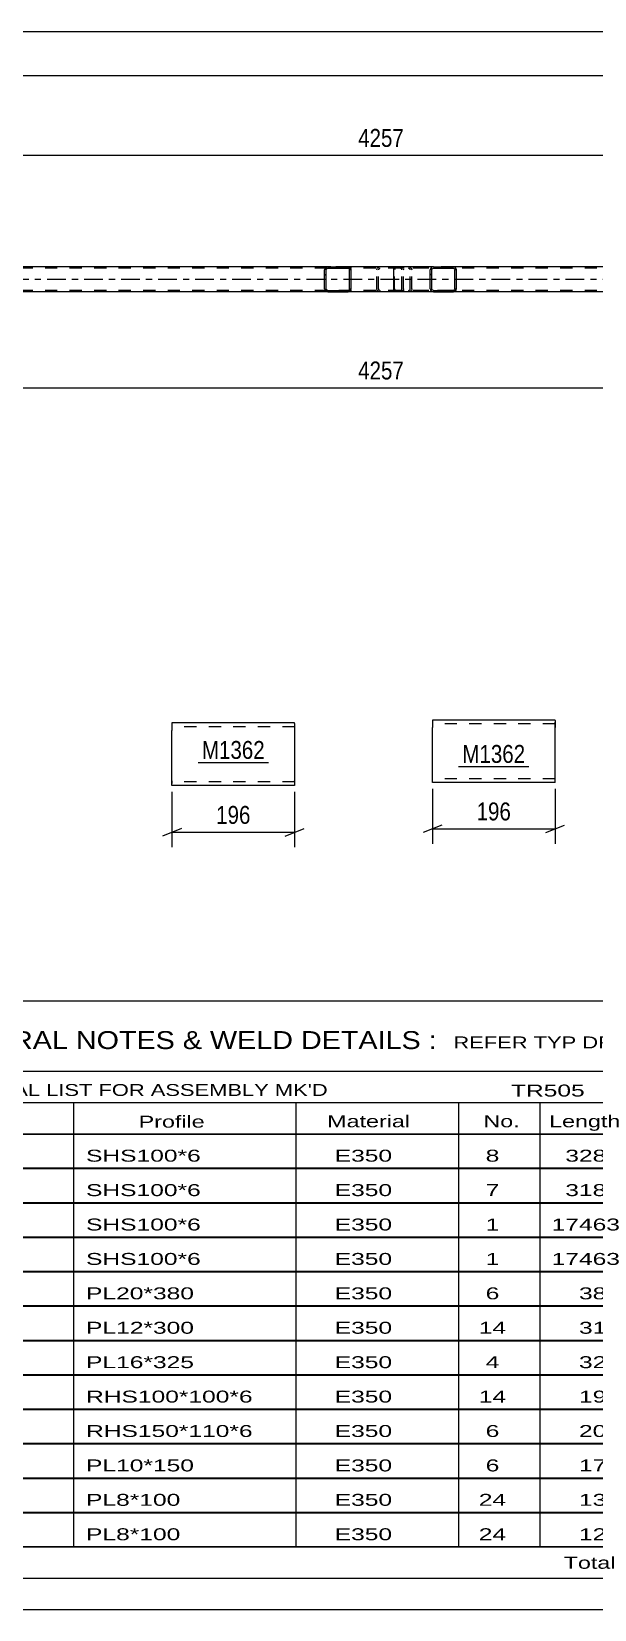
# Model space of a CAD drawing. Header units: millimetres. Extents: x 0 to 841, y 0 to 594.
# Drawn here: x 533.3 to 623.2, y 0 to 252.2 of the extents above; entities that cross this region are included whole.
import ezdxf

# ---------------------------------------------------------------- set-up
doc = ezdxf.new("R2010")
doc.units = ezdxf.units.MM
doc.linetypes.add('DXK_LINE_DOT2', pattern=[3.9198, 1.9599, -1.9599])
doc.linetypes.add('DXK_LINE_DOT3', pattern=[5.9187, 2.979, -0.9799, 0.9799, -0.9799])
doc.styles.add('Arial Narrow', font='ARIALN.TTF', dxfattribs={"height": 0.2})

# ---------------------------------------------------------------- blocks, each defined once
blk = doc.blocks.new('Unknown-122573795-1133')
at = {"color": 5, "linetype": 'Continuous'}
for p, q in [((5, 5), (836, 5)), ((0, 0), (841, 0))]:
    blk.add_line(p, q, dxfattribs=at)
blk = doc.blocks.new('Part-122573795-6990 - 6986')
at = {"color": 2, "linetype": 'Continuous'}
for p, q in [((597.35, 142.14), (597.35, 140.94)), ((616.95, 142.14), (597.35, 142.14)), ((616.95, 142.05), (616.95, 142.14)), ((616.95, 142.05), (616.95, 140.94)), ((597.35, 132.24), (597.35, 140.94)), ((616.95, 132.14), (616.95, 140.94)), ((597.35, 132.14), (597.35, 132.24)), ((616.95, 132.14), (597.35, 132.14))]:
    blk.add_line(p, q, dxfattribs=at)
at = {"color": 7, "linetype": 'DXK_LINE_DOT2'}
for p, q in [((616.95, 141.54), (597.35, 141.54)), ((616.95, 140.94), (616.95, 141.79)), ((597.35, 132.74), (597.35, 132.79)), ((616.95, 132.74), (597.35, 132.74)), ((616.95, 132.74), (616.95, 132.79))]:
    blk.add_line(p, q, dxfattribs=at)
blk = doc.blocks.new('Part-122573795-2790 - 2759')
at = {"color": 2, "linetype": 'Continuous'}
for p, q in [((580.63, 214.57), (515.55, 214.57)), ((665.76, 214.57), (600.69, 214.57)), ((580.63, 210.57), (515.55, 210.57)), ((665.76, 210.57), (600.69, 210.57))]:
    blk.add_line(p, q, dxfattribs=at)
at = {"color": 7, "linetype": 'DXK_LINE_DOT2'}
for p, q in [((600.69, 214.57), (580.63, 214.57)), ((772.59, 214.33), (103.71, 214.33)), ((772.59, 210.81), (103.71, 210.81)), ((600.69, 210.57), (580.63, 210.57))]:
    blk.add_line(p, q, dxfattribs=at)
at = {"color": 7, "linetype": 'DXK_LINE_DOT3'}
blk.add_line((103.71, 212.57), (772.59, 212.57), dxfattribs=at)
blk = doc.blocks.new('Part-122573795-2991 - 2759')
at = {"linetype": 'Continuous'}
h = blk.add_hatch(dxfattribs=at)
h.set_pattern_fill('', scale=0.7, style=0, pattern_type=0)
h.set_pattern_definition([(45, (601.153, 214.2696), (-1.57154, 1.57154), [])])
h.paths.add_polyline_path([(601.19, 214.09), (601.15, 214.27), (601.04, 214.43), (600.88, 214.53), (600.69, 214.57), (597.5, 214.57), (597.31, 214.53), (597.15, 214.43), (597.04, 214.27), (597, 214.09), (597, 211.05), (597.04, 210.86), (597.15, 210.71), (597.31, 210.6), (597.5, 210.57), (600.69, 210.57), (600.88, 210.6), (601.04, 210.71), (601.15, 210.86), (601.19, 211.05)])
h.paths.add_polyline_path([(600.92, 210.95), (600.87, 210.88), (600.78, 210.82), (600.69, 210.81), (597.5, 210.81), (597.41, 210.82), (597.33, 210.88), (597.27, 210.95), (597.25, 211.05), (597.25, 214.09), (597.27, 214.18), (597.33, 214.26), (597.41, 214.31), (597.5, 214.33), (600.69, 214.33), (600.78, 214.31), (600.87, 214.26), (600.92, 214.18), (600.94, 214.09), (600.94, 211.05)])
at = {"color": 2, "linetype": 'Continuous'}
for p, q in [((591.2, 214.27), (591.26, 214.43)), ((591.26, 214.43), (591.34, 214.53)), ((591.34, 214.53), (591.45, 214.57)), ((597.5, 214.57), (591.45, 214.57)), ((597.5, 214.57), (597.31, 214.53)), ((597.5, 214.57), (600.69, 214.57)), ((600.88, 214.53), (600.69, 214.57)), ((591.18, 214.09), (591.2, 214.27)), ((591.18, 211.05), (591.18, 214.09)), ((597.04, 214.27), (597, 214.09)), ((597, 211.05), (597, 214.09)), ((597.25, 214.09), (597.27, 214.18)), ((597.25, 211.05), (597.25, 214.09)), ((597.27, 214.18), (597.33, 214.26)), ((597.33, 214.26), (597.41, 214.31)), ((597.41, 214.31), (597.5, 214.33)), ((597.5, 214.33), (600.69, 214.33)), ((600.69, 214.33), (600.78, 214.31)), ((600.78, 214.31), (600.87, 214.26)), ((600.87, 214.26), (600.92, 214.18)), ((600.92, 214.18), (600.94, 214.09)), ((600.94, 211.05), (600.94, 214.09)), ((601.19, 214.09), (601.15, 214.27)), ((601.19, 211.05), (601.19, 214.09)), ((591.2, 210.86), (591.18, 211.05)), ((591.26, 210.71), (591.2, 210.86)), ((591.34, 210.6), (591.26, 210.71)), ((591.45, 210.57), (591.34, 210.6)), ((597.5, 210.57), (591.45, 210.57)), ((597, 211.05), (597.04, 210.86)), ((597.27, 210.95), (597.25, 211.05)), ((597.33, 210.88), (597.27, 210.95)), ((597.31, 210.6), (597.5, 210.57)), ((597.41, 210.82), (597.33, 210.88)), ((597.5, 210.81), (597.41, 210.82)), ((597.5, 210.81), (600.69, 210.81)), ((597.5, 210.57), (600.69, 210.57)), ((600.78, 210.82), (600.69, 210.81)), ((600.69, 210.57), (600.88, 210.6)), ((600.87, 210.88), (600.78, 210.82)), ((600.92, 210.95), (600.87, 210.88)), ((600.94, 211.05), (600.92, 210.95)), ((601.15, 210.86), (601.19, 211.05))]:
    blk.add_line(p, q, dxfattribs=at)
at = {"color": 7, "linetype": 'DXK_LINE_DOT2'}
for p, q in [((592.72, 214.33), (592.72, 214.57)), ((593.54, 214.57), (593.73, 214.53)), ((600.69, 214.57), (597.5, 214.57)), ((591.32, 214.18), (591.31, 214.09)), ((591.31, 211.05), (591.31, 214.09)), ((591.35, 214.26), (591.32, 214.18)), ((591.39, 214.31), (591.35, 214.26)), ((591.45, 214.33), (591.39, 214.31)), ((600.69, 214.33), (591.45, 214.33)), ((593.63, 214.31), (593.54, 214.33)), ((593.72, 214.26), (593.63, 214.31)), ((593.77, 214.18), (593.72, 214.26)), ((593.79, 214.09), (593.77, 214.18)), ((593.79, 211.05), (593.79, 214.09)), ((594, 214.27), (594.04, 214.09)), ((594.04, 211.05), (594.04, 214.09)), ((591.31, 211.05), (591.32, 210.95)), ((591.32, 210.95), (591.35, 210.88)), ((591.35, 210.88), (591.39, 210.82)), ((591.39, 210.82), (591.45, 210.81)), ((600.69, 210.81), (591.45, 210.81)), ((592.72, 210.57), (592.72, 210.81)), ((593.54, 210.81), (593.63, 210.82)), ((593.73, 210.6), (593.54, 210.57)), ((593.63, 210.82), (593.72, 210.88)), ((593.72, 210.88), (593.77, 210.95)), ((593.77, 210.95), (593.79, 211.05)), ((594.04, 211.05), (594, 210.86)), ((600.69, 210.57), (597.5, 210.57))]:
    blk.add_line(p, q, dxfattribs=at)
for centre, start, end in [((593.55, 214.07), 23.8494, 68.8059), ((593.55, 211.06), 291.1941, 336.1506)]:
    blk.add_arc(centre, 0.492, start, end, dxfattribs=at)
at = {"color": 2, "linetype": 'Continuous'}
for centre, start, end in [((597.49, 214.07), 111.1941, 156.1506), ((600.7, 214.07), 23.8494, 68.8059), ((597.49, 211.06), 203.8494, 248.8059), ((600.7, 211.06), 291.1941, 336.1506)]:
    blk.add_arc(centre, 0.492, start, end, dxfattribs=at)
blk = doc.blocks.new('Part-122573795-3002 - 2759')
at = {"linetype": 'Continuous'}
h = blk.add_hatch(dxfattribs=at)
h.set_pattern_fill('', scale=0.7, style=0, pattern_type=0)
h.set_pattern_definition([(45, (584.3349, 214.2696), (-1.57154, 1.57154), [])])
h.paths.add_polyline_path([(584.37, 214.09), (584.33, 214.27), (584.22, 214.43), (584.06, 214.53), (583.86, 214.57), (580.63, 214.57), (580.43, 214.53), (580.27, 214.43), (580.16, 214.27), (580.12, 214.09), (580.12, 211.05), (580.16, 210.86), (580.27, 210.71), (580.43, 210.6), (580.63, 210.57), (583.86, 210.57), (584.06, 210.6), (584.22, 210.71), (584.33, 210.86), (584.37, 211.05)])
h.paths.add_polyline_path([(584.1, 210.95), (584.04, 210.88), (583.96, 210.82), (583.86, 210.81), (580.63, 210.81), (580.53, 210.82), (580.45, 210.88), (580.39, 210.95), (580.37, 211.05), (580.37, 214.09), (580.39, 214.18), (580.45, 214.26), (580.53, 214.31), (580.63, 214.33), (583.86, 214.33), (583.96, 214.31), (584.04, 214.26), (584.1, 214.18), (584.12, 214.09), (584.12, 211.05)])
at = {"color": 2, "linetype": 'Continuous'}
for p, q in [((580.63, 214.57), (580.43, 214.53)), ((580.63, 214.57), (583.86, 214.57)), ((591.45, 214.57), (583.86, 214.57)), ((584.06, 214.53), (583.86, 214.57)), ((580.16, 214.27), (580.12, 214.09)), ((580.12, 211.05), (580.12, 214.09)), ((580.37, 214.09), (580.39, 214.18)), ((580.37, 211.05), (580.37, 214.09)), ((580.39, 214.18), (580.45, 214.26)), ((580.45, 214.26), (580.53, 214.31)), ((580.53, 214.31), (580.63, 214.33)), ((580.63, 214.33), (583.86, 214.33)), ((583.86, 214.33), (583.96, 214.31)), ((583.96, 214.31), (584.04, 214.26)), ((584.04, 214.26), (584.1, 214.18)), ((584.1, 214.18), (584.12, 214.09)), ((584.12, 211.05), (584.12, 214.09)), ((584.37, 214.09), (584.33, 214.27)), ((584.37, 211.05), (584.37, 214.09)), ((580.12, 211.05), (580.16, 210.86)), ((580.39, 210.95), (580.37, 211.05)), ((580.45, 210.88), (580.39, 210.95)), ((580.43, 210.6), (580.63, 210.57)), ((580.53, 210.82), (580.45, 210.88)), ((580.63, 210.81), (580.53, 210.82)), ((580.63, 210.81), (583.86, 210.81)), ((580.63, 210.57), (583.86, 210.57)), ((583.96, 210.82), (583.86, 210.81)), ((583.86, 210.57), (584.06, 210.6)), ((591.45, 210.57), (583.86, 210.57)), ((584.04, 210.88), (583.96, 210.82)), ((584.1, 210.95), (584.04, 210.88)), ((584.12, 211.05), (584.1, 210.95)), ((584.33, 210.86), (584.37, 211.05))]:
    blk.add_line(p, q, dxfattribs=at)
at = {"color": 7, "linetype": 'DXK_LINE_DOT2'}
for p, q in [((583.86, 214.57), (580.63, 214.57)), ((588.78, 214.53), (588.98, 214.57)), ((592.21, 214.57), (588.98, 214.57)), ((592.21, 214.57), (592.41, 214.53)), ((592.21, 214.33), (580.63, 214.33)), ((588.47, 214.09), (588.51, 214.27)), ((588.47, 211.05), (588.47, 214.09)), ((588.74, 214.18), (588.72, 214.09)), ((588.72, 211.05), (588.72, 214.09)), ((588.8, 214.26), (588.74, 214.18)), ((588.8, 214.26), (588.82, 214.27)), ((588.82, 214.27), (588.88, 214.31)), ((588.88, 214.31), (588.98, 214.33)), ((592.31, 214.31), (592.21, 214.33)), ((592.39, 214.26), (592.31, 214.31)), ((592.45, 214.18), (592.39, 214.26)), ((592.47, 214.09), (592.45, 214.18)), ((592.47, 211.05), (592.47, 214.09)), ((592.68, 214.27), (592.72, 214.09)), ((592.72, 211.05), (592.72, 214.09)), ((592.21, 210.81), (580.63, 210.81)), ((583.86, 210.57), (580.63, 210.57)), ((588.51, 210.86), (588.47, 211.05)), ((588.72, 211.05), (588.74, 210.95)), ((588.74, 210.95), (588.8, 210.88)), ((588.98, 210.57), (588.78, 210.6)), ((588.8, 210.88), (588.88, 210.82)), ((588.88, 210.82), (588.98, 210.81)), ((592.21, 210.57), (588.98, 210.57)), ((592.21, 210.81), (592.31, 210.82)), ((592.41, 210.6), (592.21, 210.57)), ((592.31, 210.82), (592.39, 210.88)), ((592.39, 210.88), (592.45, 210.95)), ((592.45, 210.95), (592.47, 211.05)), ((592.72, 211.05), (592.68, 210.86))]:
    blk.add_line(p, q, dxfattribs=at)
at = {"color": 2, "linetype": 'Continuous'}
for centre, start, end in [((580.61, 214.07), 110.7584, 155.6801), ((583.88, 214.07), 24.32, 69.2417), ((580.61, 211.07), 204.32, 249.2417), ((583.88, 211.07), 290.7584, 335.6801)]:
    blk.add_arc(centre, 0.496, start, end, dxfattribs=at)
at = {"color": 7, "linetype": 'DXK_LINE_DOT2'}
for centre, start, end in [((588.96, 214.07), 110.7584, 155.6801), ((592.23, 214.07), 24.32, 69.2417), ((588.96, 211.07), 204.32, 249.2417), ((592.23, 211.07), 290.7584, 335.6801)]:
    blk.add_arc(centre, 0.496, start, end, dxfattribs=at)
blk = doc.blocks.new('Part-122573795-6511 - 6507')
at = {"color": 2, "linetype": 'Continuous'}
for p, q in [((555.73, 141.67), (555.73, 140.47)), ((575.33, 141.67), (555.73, 141.67)), ((575.33, 141.58), (575.33, 141.67)), ((575.33, 141.58), (575.33, 140.47)), ((555.73, 132.41), (555.73, 140.47)), ((575.33, 140.47), (575.33, 131.67)), ((555.73, 131.76), (555.73, 132.41)), ((555.73, 131.67), (555.73, 131.76)), ((575.33, 131.67), (555.73, 131.67))]:
    blk.add_line(p, q, dxfattribs=at)
at = {"color": 7, "linetype": 'DXK_LINE_DOT2'}
for p, q in [((575.33, 141.32), (575.33, 140.47)), ((575.33, 141.07), (555.73, 141.07)), ((555.73, 132.41), (555.73, 132.02)), ((555.73, 132.27), (555.73, 132.32)), ((575.33, 132.27), (555.73, 132.27)), ((555.73, 131.67), (555.73, 131.67)), ((575.33, 132.32), (575.33, 132.41)), ((575.33, 132.27), (575.33, 132.32)), ((575.33, 132.27), (575.33, 132.32))]:
    blk.add_line(p, q, dxfattribs=at)
blk = doc.blocks.new('StraightDimension-122573795-6992 - 6986')
at = {"color": 7, "linetype": 'Continuous'}
for p, q in [((597.35, 131.14), (597.35, 122.35)), ((616.95, 131.14), (616.95, 122.35)), ((598.85, 125.35), (595.85, 124.15)), ((597.35, 124.75), (616.95, 124.75)), ((615.45, 124.15), (618.45, 125.35))]:
    blk.add_line(p, q, dxfattribs=at)
at = {"color": 0}
blk.add_wipeout([(610.5, 125.5), (610.5, 129.7), (603.81, 129.7), (603.81, 125.5)], dxfattribs=at)
at = {"color": 3, "style": 'Arial Narrow'}
blk.add_text('196', height=2.863, dxfattribs=at).set_placement((604.41, 126.1))
blk = doc.blocks.new('StraightDimension-122573795-3115 - 2759')
at = {"color": 7, "linetype": 'Continuous'}
for p, q in [((504, 223.97), (504, 242.84)), ((674.27, 223.97), (674.27, 242.84)), ((505.5, 232.99), (502.5, 231.79)), ((504, 232.39), (674.27, 232.39)), ((672.77, 231.79), (675.77, 232.99))]:
    blk.add_line(p, q, dxfattribs=at)
at = {"color": 0, "linetype": 'Continuous'}
blk.add_wipeout([(673.67, 243.44), (669.47, 243.44), (669.47, 233.09), (673.67, 233.09)], dxfattribs=at)
at = {"color": 0}
blk.add_wipeout([(593.39, 233.14), (593.39, 237.34), (584.88, 237.34), (584.88, 233.14)], dxfattribs=at)
at = {"color": 3, "linetype": 'Continuous', "style": 'Arial Narrow'}
blk.add_text('14264', height=2.863, rotation=90.0002, dxfattribs=at).set_placement((673.07, 233.69))
at = {"color": 3, "style": 'Arial Narrow'}
blk.add_text('4257', height=2.863, dxfattribs=at).set_placement((585.48, 233.74))
blk = doc.blocks.new('StraightDimension-122573795-3067 - 2759')
at = {"color": 7, "linetype": 'Continuous'}
for p, q in [((504, 201.17), (504, 184.78)), ((674.27, 201.17), (674.27, 184.78)), ((505.5, 195.82), (502.5, 194.62)), ((504, 195.22), (674.27, 195.22)), ((672.77, 194.62), (675.77, 195.82))]:
    blk.add_line(p, q, dxfattribs=at)
at = {"color": 0}
blk.add_wipeout([(593.39, 195.97), (593.39, 200.17), (584.88, 200.17), (584.88, 195.97)], dxfattribs=at)
at = {"color": 0, "linetype": 'Continuous'}
blk.add_wipeout([(673.67, 194.52), (669.47, 194.52), (669.47, 184.18), (673.67, 184.18)], dxfattribs=at)
at = {"color": 3, "style": 'Arial Narrow'}
blk.add_text('4257', height=2.863, dxfattribs=at).set_placement((585.48, 196.57))
at = {"color": 3, "linetype": 'Continuous', "style": 'Arial Narrow'}
blk.add_text('14264', height=2.863, rotation=90.0002, dxfattribs=at).set_placement((673.07, 184.78))
blk = doc.blocks.new('StraightDimension-122573795-3130 - 2759')
at = {"color": 7, "linetype": 'Continuous'}
blk.add_line((103.07, 252.17), (783.45, 252.17), dxfattribs=at)
blk = doc.blocks.new('StraightDimension-122573795-3151 - 2759')
at = {"color": 7, "linetype": 'Continuous'}
blk.add_line((103.71, 245.16), (782.81, 245.16), dxfattribs=at)
blk = doc.blocks.new('StraightDimension-122573795-6513 - 6507')
at = {"color": 7, "linetype": 'Continuous'}
for p, q in [((555.73, 130.67), (555.73, 121.8)), ((575.33, 130.67), (575.33, 121.8)), ((557.23, 124.8), (554.23, 123.6)), ((555.73, 124.2), (575.33, 124.2)), ((573.83, 123.6), (576.83, 124.8))]:
    blk.add_line(p, q, dxfattribs=at)
at = {"color": 0}
blk.add_wipeout([(568.88, 124.95), (568.88, 129.15), (562.19, 129.15), (562.19, 124.95)], dxfattribs=at)
at = {"color": 3, "style": 'Arial Narrow'}
blk.add_text('196', height=2.863, dxfattribs=at).set_placement((562.79, 125.55))
blk = doc.blocks.new('Mark-122573795-6988 - 6986')
at = {"color": 0}
blk.add_wipeout([(612.18, 135.29), (612.18, 138.29), (602.13, 138.29), (602.13, 135.29)], dxfattribs=at)
blk.add_wipeout([(612.18, 135.29), (612.18, 138.29), (602.13, 138.29), (602.13, 135.29)], dxfattribs=at)
at = {"color": 30, "linetype": 'Continuous'}
blk.add_line((601.53, 134.69), (612.78, 134.69), dxfattribs=at)
at = {"color": 3, "style": 'Arial Narrow'}
blk.add_text('M1362', height=2.863, dxfattribs=at).set_placement((602.13, 135.29))
blk = doc.blocks.new('Unknown-122573795-12544')
at = {"color": 7, "linetype": 'Continuous'}
for p, q in [((516, 97.25), (676, 97.25)), ((516, 86), (516, 97.25)), ((676, 97.25), (676, 86)), ((516, 86), (676, 86)), ((516, 86), (516, 81)), ((676, 86), (676, 81)), ((516, 81), (676, 81)), ((516, 81), (516, 76)), ((540, 81), (540, 76)), ((575.5, 81), (575.5, 76)), ((601.5, 81), (601.5, 76)), ((614.5, 81), (614.5, 76)), ((632, 81), (632, 76)), ((654, 81), (654, 76)), ((676, 81), (676, 76)), ((516, 76), (676, 76)), ((516, 75.95), (516, 70.55)), ((516, 75.95), (676, 75.95)), ((540, 76), (540, 70.5)), ((575.5, 76), (575.5, 70.5)), ((601.5, 76), (601.5, 70.5)), ((614.5, 76), (614.5, 70.5)), ((632, 76), (632, 70.5)), ((654, 76), (654, 70.5)), ((676, 75.95), (676, 70.55)), ((516, 70.55), (676, 70.55)), ((516, 70.45), (516, 65.05)), ((516, 70.45), (676, 70.45)), ((540, 70.5), (540, 65)), ((575.5, 70.5), (575.5, 65)), ((601.5, 70.5), (601.5, 65)), ((614.5, 70.5), (614.5, 65)), ((632, 70.5), (632, 65)), ((654, 70.5), (654, 65)), ((676, 70.45), (676, 65.05)), ((516, 65.05), (676, 65.05)), ((516, 64.95), (516, 59.55)), ((516, 64.95), (676, 64.95)), ((540, 65), (540, 59.5)), ((575.5, 65), (575.5, 59.5)), ((601.5, 65), (601.5, 59.5)), ((614.5, 65), (614.5, 59.5)), ((632, 65), (632, 59.5)), ((654, 65), (654, 59.5)), ((676, 64.95), (676, 59.55)), ((516, 59.55), (676, 59.55)), ((516, 59.45), (516, 54.05)), ((516, 59.45), (676, 59.45)), ((540, 59.5), (540, 54)), ((575.5, 59.5), (575.5, 54)), ((601.5, 59.5), (601.5, 54)), ((614.5, 59.5), (614.5, 54)), ((632, 59.5), (632, 54)), ((654, 59.5), (654, 54)), ((676, 59.45), (676, 54.05)), ((516, 54.05), (676, 54.05)), ((516, 53.95), (516, 48.55)), ((516, 53.95), (676, 53.95)), ((540, 54), (540, 48.5)), ((575.5, 54), (575.5, 48.5)), ((601.5, 54), (601.5, 48.5)), ((614.5, 54), (614.5, 48.5)), ((632, 54), (632, 48.5)), ((654, 54), (654, 48.5)), ((676, 53.95), (676, 48.55)), ((516, 48.55), (676, 48.55)), ((516, 48.45), (516, 43.05)), ((516, 48.45), (676, 48.45)), ((540, 48.5), (540, 43)), ((575.5, 48.5), (575.5, 43)), ((601.5, 48.5), (601.5, 43)), ((614.5, 48.5), (614.5, 43)), ((632, 48.5), (632, 43)), ((654, 48.5), (654, 43)), ((676, 48.45), (676, 43.05)), ((516, 43.05), (676, 43.05)), ((516, 42.95), (516, 37.55)), ((516, 42.95), (676, 42.95)), ((540, 43), (540, 37.5)), ((575.5, 43), (575.5, 37.5)), ((601.5, 43), (601.5, 37.5)), ((614.5, 43), (614.5, 37.5)), ((632, 43), (632, 37.5)), ((654, 43), (654, 37.5)), ((676, 42.95), (676, 37.55)), ((516, 37.55), (676, 37.55)), ((516, 37.45), (516, 32.05)), ((516, 37.45), (676, 37.45)), ((540, 37.5), (540, 32)), ((575.5, 37.5), (575.5, 32)), ((601.5, 37.5), (601.5, 32)), ((614.5, 37.5), (614.5, 32)), ((632, 37.5), (632, 32)), ((654, 37.5), (654, 32)), ((676, 37.45), (676, 32.05)), ((516, 32.05), (676, 32.05)), ((516, 31.95), (516, 26.55)), ((516, 31.95), (676, 31.95)), ((540, 32), (540, 26.5)), ((575.5, 32), (575.5, 26.5)), ((601.5, 32), (601.5, 26.5)), ((614.5, 32), (614.5, 26.5)), ((632, 32), (632, 26.5)), ((654, 32), (654, 26.5)), ((676, 31.95), (676, 26.55)), ((516, 26.55), (676, 26.55)), ((516, 26.45), (516, 21.05)), ((516, 26.45), (676, 26.45)), ((540, 26.5), (540, 21)), ((575.5, 26.5), (575.5, 21)), ((601.5, 26.5), (601.5, 21)), ((614.5, 26.5), (614.5, 21)), ((632, 26.5), (632, 21)), ((654, 26.5), (654, 21)), ((676, 26.45), (676, 21.05)), ((516, 21.05), (676, 21.05)), ((516, 20.95), (516, 15.55)), ((516, 20.95), (676, 20.95)), ((540, 21), (540, 15.5)), ((575.5, 21), (575.5, 15.5)), ((601.5, 21), (601.5, 15.5)), ((614.5, 21), (614.5, 15.5)), ((632, 21), (632, 15.5)), ((654, 21), (654, 15.5)), ((676, 20.95), (676, 15.55)), ((516, 15.55), (676, 15.55)), ((516, 15.45), (516, 10.05)), ((516, 15.45), (676, 15.45)), ((540, 15.5), (540, 10)), ((575.5, 15.5), (575.5, 10)), ((601.5, 15.5), (601.5, 10)), ((614.5, 15.5), (614.5, 10)), ((632, 15.5), (632, 10)), ((654, 15.5), (654, 10)), ((676, 15.45), (676, 10.05)), ((516, 10.05), (676, 10.05)), ((516, 10), (676, 10)), ((516, 10), (516, 5)), ((632, 10), (632, 5)), ((654, 10), (654, 5)), ((676, 10), (676, 5)), ((516, 5), (676, 5))]:
    blk.add_line(p, q, dxfattribs=at)
at = {"color": 7, "style": 'Arial Narrow'}
for s, height, width, p in [('GENERAL NOTES & WELD DETAILS :', 2.8633, 1.4, (517.15, 89.56)), ('REFER TYP DRAWING TYP-01', 1.9089, 1.6, (600.7, 89.66)), ("MATERIAL LIST FOR ASSEMBLY MK'D", 1.9089, 1.6, (517.15, 82.06)), ('TR505', 1.909, 1.794707, (609.9, 81.97)), ('1', 1.91, 1.794707, (638.08, 82.06)), ('No. Required', 1.9089, 1.6, (647.41, 82.06)), ('Mark', 1.909, 1.7, (517.34, 77)), ('Profile', 1.909, 1.7, (550.41, 77)), ('Material', 1.909, 1.7, (580.54, 77.06)), ('No.', 1.909, 1.7, (605.5, 77.06)), ('Length', 1.909, 1.7, (616, 77.06)), ('Area', 1.909, 1.7, (638.5, 77.06)), ('Weight', 1.909, 1.7, (658, 77.06))]:
    blk.add_text(s, height=height, dxfattribs=dict(at, width=width)).set_placement(p)
at = {"color": 7, "linetype": 'Continuous', "style": 'Arial Narrow'}
for s, height, width, p in [('M224', 1.909, 1.794707, (517.5, 71.56)), ('SHS100*6', 1.909, 1.794707, (542, 71.56)), ('E350', 1.909, 1.794707, (581.74, 71.56)), ('8', 1.91, 1.794707, (605.86, 71.56)), ('3282', 1.909, 1.794707, (618.58, 71.56)), ('1.3', 1.909, 1.794707, (642.32, 71.56)), ('459.8', 1.909, 1.794707, (658.96, 71.56)), ('M221', 1.909, 1.794707, (517.5, 66.06)), ('SHS100*6', 1.909, 1.794707, (542, 66.06)), ('E350', 1.909, 1.794707, (581.74, 66.06)), ('7', 1.91, 1.794707, (605.86, 66.06)), ('3183', 1.909, 1.794707, (618.58, 66.06)), ('1.2', 1.909, 1.794707, (642.32, 66.06)), ('384.8', 1.909, 1.794707, (658.96, 66.06)), ('BC198', 1.909, 1.794707, (517.5, 60.56)), ('SHS100*6', 1.909, 1.794707, (542, 60.56)), ('E350', 1.909, 1.794707, (581.74, 60.56)), ('1', 1.91, 1.794707, (605.86, 60.56)), ('17463', 1.909, 1.794707, (616.4, 60.56)), ('7.0', 1.909, 1.794707, (642.32, 60.56)), ('309.3', 1.909, 1.794707, (658.96, 60.56)), ('TR505', 1.909, 1.794707, (517.5, 55.06)), ('SHS100*6', 1.909, 1.794707, (542, 55.06)), ('E350', 1.909, 1.794707, (581.74, 55.06)), ('1', 1.91, 1.794707, (605.86, 55.06)), ('17463', 1.909, 1.794707, (616.4, 55.06)), ('7.0', 1.909, 1.794707, (642.32, 55.06)), ('309.3', 1.909, 1.794707, (658.96, 55.06)), ('SP20', 1.909, 1.794707, (517.5, 49.56)), ('PL20*380', 1.909, 1.794707, (542, 49.56)), ('E350', 1.909, 1.794707, (581.74, 49.56)), ('6', 1.91, 1.794707, (605.86, 49.56)), ('380', 1.909, 1.794707, (620.77, 49.56)), ('0.3', 1.909, 1.794707, (642.32, 49.56)), ('136.0', 1.909, 1.794707, (658.96, 49.56)), ('PL581', 1.909, 1.794707, (517.5, 44.06)), ('PL12*300', 1.909, 1.794707, (542, 44.06)), ('E350', 1.909, 1.794707, (581.74, 44.06)), ('14', 1.909, 1.794707, (604.76, 44.06)), ('310', 1.909, 1.794707, (620.77, 44.06)), ('0.2', 1.909, 1.794707, (642.32, 44.06)), ('122.6', 1.909, 1.794707, (658.96, 44.06)), ('SP19', 1.909, 1.794707, (517.5, 38.56)), ('PL16*325', 1.909, 1.794707, (542, 38.56)), ('E350', 1.909, 1.794707, (581.74, 38.56)), ('4', 1.91, 1.794707, (605.86, 38.56)), ('325', 1.909, 1.794707, (620.77, 38.56)), ('0.2', 1.909, 1.794707, (642.32, 38.56)), ('53.1', 1.909, 1.794707, (661.14, 38.56)), ('M1362', 1.909, 1.794707, (517.5, 33.06)), ('RHS100*100*6', 1.9089, 1.794707, (542, 33.06)), ('E350', 1.909, 1.794707, (581.74, 33.06)), ('14', 1.909, 1.794707, (604.76, 33.06)), ('196', 1.909, 1.794707, (620.77, 33.06)), ('0.1', 1.909, 1.794707, (642.32, 33.06)), ('48.6', 1.909, 1.794707, (661.14, 33.06)), ('TB74', 1.909, 1.794707, (517.5, 27.56)), ('RHS150*110*6', 1.9089, 1.794707, (542, 27.56)), ('E350', 1.909, 1.794707, (581.74, 27.56)), ('6', 1.91, 1.794707, (605.86, 27.56)), ('200', 1.909, 1.794707, (620.77, 27.56)), ('0.1', 1.909, 1.794707, (642.32, 27.56)), ('28.0', 1.909, 1.794707, (661.14, 27.56)), ('PL538', 1.909, 1.794707, (517.5, 22.06)), ('PL10*150', 1.909, 1.794707, (542, 22.06)), ('E350', 1.909, 1.794707, (581.74, 22.06)), ('6', 1.91, 1.794707, (605.86, 22.06)), ('170', 1.909, 1.794707, (620.77, 22.06)), ('0.1', 1.909, 1.794707, (642.32, 22.06)), ('12.0', 1.909, 1.794707, (661.14, 22.06)), ('ST33', 1.909, 1.794707, (517.5, 16.56)), ('PL8*100', 1.909, 1.794707, (542, 16.56)), ('E350', 1.909, 1.794707, (581.74, 16.56)), ('24', 1.909, 1.794707, (604.76, 16.56)), ('135', 1.909, 1.794707, (620.77, 16.56)), ('0.0', 1.909, 1.794707, (642.32, 16.56)), ('10.0', 1.909, 1.794707, (661.14, 16.56)), ('ST32', 1.909, 1.794707, (517.5, 11.06)), ('PL8*100', 1.909, 1.794707, (542, 11.06)), ('E350', 1.909, 1.794707, (581.74, 11.06)), ('24', 1.909, 1.794707, (604.76, 11.06)), ('121', 1.909, 1.794707, (620.77, 11.06)), ('0.0', 1.909, 1.794707, (642.32, 11.06)), ('8.9', 1.909, 1.794707, (663.33, 11.06)), ('Total', 1.909, 1.7, (618.33, 6.5)), ('41.6', 1.909, 1.794707, (639.64, 6.5)), ('1882.6', 1.909, 1.794707, (656.77, 6.5))]:
    blk.add_text(s, height=height, dxfattribs=dict(at, width=width)).set_placement(p)
blk = doc.blocks.new('Mark-122573795-6509 - 6507')
at = {"color": 0}
blk.add_wipeout([(570.56, 135.93), (570.56, 138.93), (560.51, 138.93), (560.51, 135.93)], dxfattribs=at)
blk.add_wipeout([(570.56, 135.93), (570.56, 138.93), (560.51, 138.93), (560.51, 135.93)], dxfattribs=at)
at = {"color": 30, "linetype": 'Continuous'}
blk.add_line((559.91, 135.33), (571.16, 135.33), dxfattribs=at)
at = {"color": 3, "style": 'Arial Narrow'}
blk.add_text('M1362', height=2.863, dxfattribs=at).set_placement((560.51, 135.93))

msp = doc.modelspace()

# ---------------------------------------------------------------- block references
for name in ['Unknown-122573795-1133', 'Part-122573795-2790 - 2759', 'Part-122573795-3002 - 2759', 'Part-122573795-2991 - 2759', 'Part-122573795-6511 - 6507', 'Part-122573795-6990 - 6986', 'Unknown-122573795-12544']:
    msp.add_blockref(name, (0, 0))

# ---------------------------------------------------------------- next in the draw order: block references
for name in ['StraightDimension-122573795-3115 - 2759', 'StraightDimension-122573795-3067 - 2759', 'Mark-122573795-6509 - 6507', 'Mark-122573795-6988 - 6986', 'StraightDimension-122573795-6992 - 6986', 'StraightDimension-122573795-6513 - 6507']:
    msp.add_blockref(name, (0, 0))

# ---------------------------------------------------------------- next in the draw order: block references
msp.add_blockref('StraightDimension-122573795-3130 - 2759', (0, 0))

# ---------------------------------------------------------------- next in the draw order: block references
msp.add_blockref('StraightDimension-122573795-3151 - 2759', (0, 0))

doc.saveas('drawing.dxf')
